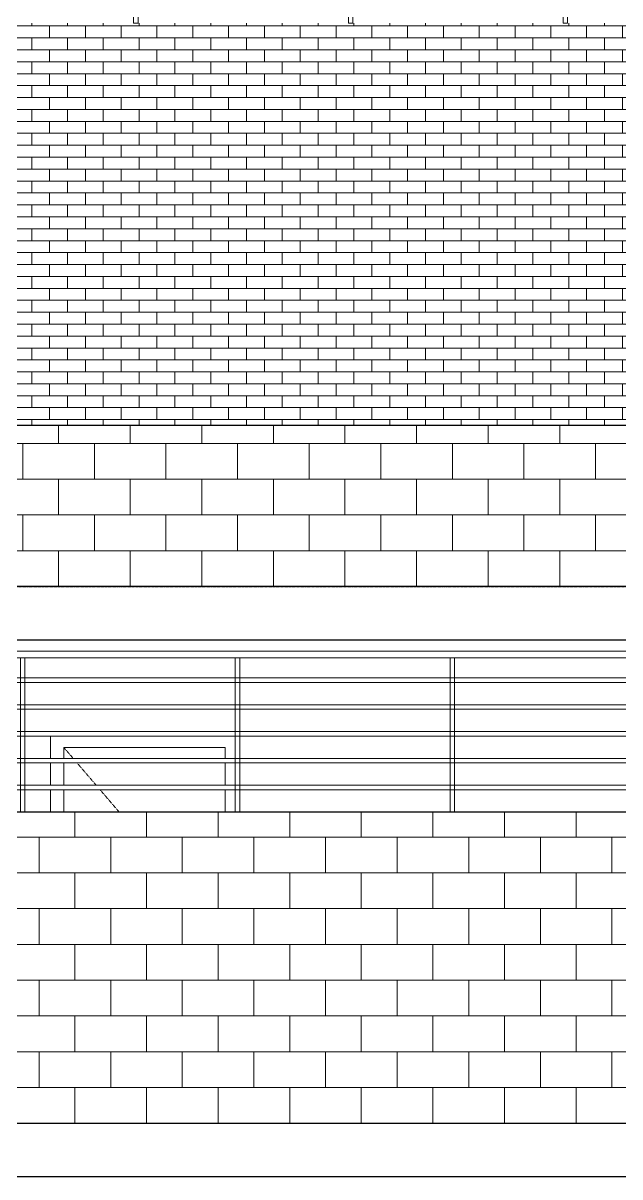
# Model space of a CAD drawing. Header units: millimetres. Extents: x -10020 to 20888, y -4665 to 12339.
# Drawn here: x -2492 to 895, y -305 to 6248 of the extents above; entities that cross this region are included whole.
import ezdxf

# ---------------------------------------------------------------- set-up
doc = ezdxf.new("R2010")
doc.units = ezdxf.units.MM
doc.linetypes.add('Dash 1_16_', pattern=[3.175, 1.5875, -1.5875])
doc.linetypes.add('Grid Line 1_2_', pattern=[22.225, 12.7, -3.175, 3.175, -3.175])
for name, color, linetype, lineweight in [('A-DOOR', 31, 'Continuous', 13), ('A-DOOR-FRAM', 31, 'Continuous', 9), ('A-FLOR-HRAL', 11, 'Continuous', 9)]:
    doc.layers.add(name, color=color, linetype=linetype, lineweight=lineweight)
pattern_1 = [(0, (960.34, 3048), (0, 203.2), []), (90, (960.34, 3048), (-203.2, 203.2), [203.2, -203.2])]
pattern_2 = [(0, (909.54, 3048), (0, 67.742), []), (90, (909.54, 3048), (-101.6, 67.742), [67.742, -67.742])]

# ---------------------------------------------------------------- blocks, each defined once
blk = doc.blocks.new('Single-Flush - 36_ x 84_-436780-West')
at = {"layer": 'A-DOOR', "linetype": 'Dash 1_16_', "lineweight": 9}
for p, q in [((-2260.4, 2133.6), (-2207.4, 2071.8)), ((-2185.8, 2046.5), (-2076.8, 1919.4)), ((-2055.2, 1894.1), (-1946.3, 1767.1))]:
    blk.add_line(p, q, dxfattribs=at)
at = {"layer": 'A-DOOR-FRAM'}
for p, q in [((-2336.6, 2198.9), (-2336.6, 2071.8)), ((-2260.4, 2071.8), (-2260.4, 2133.6)), ((-2260.4, 2133.6), (-1346, 2133.6)), ((-1346, 2133.6), (-1346, 2071.5)), ((-2336.6, 2046.5), (-2336.6, 1919.4)), ((-2260.4, 1919.4), (-2260.4, 2046.5)), ((-1346, 2047), (-1346, 1919.1)), ((-2336.6, 1894.1), (-2336.6, 1767.1)), ((-2260.4, 1767.1), (-2260.4, 1894.1)), ((-1346, 1894.6), (-1346, 1767.1))]:
    blk.add_line(p, q, dxfattribs=at)
blk = doc.blocks.new('Railing - 1_-V7-West')
at = {"layer": 'A-FLOR-HRAL'}
for p, q in [((3589.2, 2643.4), (3589.2, 1767.1)), ((3589.2, 2643.4), (3601.9, 2643.4)), ((3601.9, 2643.4), (3614.6, 2643.4)), ((3614.6, 1767.1), (3614.6, 2643.4))]:
    blk.add_line(p, q, dxfattribs=at)
blk = doc.blocks.new('Railing - Railing-400300-West')
at = {"layer": 'A-FLOR-HRAL'}
for p, q in [((4609.2, 2529.1), (-7121.6, 2529.1)), ((-7121.6, 2503.7), (4609.2, 2503.7)), ((4609.2, 2376.7), (-7121.6, 2376.7)), ((-7121.6, 2351.3), (4609.2, 2351.3)), ((4609.2, 2224.3), (-7121.6, 2224.3)), ((-7121.6, 2198.9), (4609.2, 2198.9)), ((4609.2, 2071.9), (-7121.6, 2071.9)), ((-7121.6, 2046.5), (4609.2, 2046.5)), ((4609.2, 1919.5), (-7121.6, 1919.5)), ((-7121.6, 1894.1), (4609.2, 1894.1))]:
    blk.add_line(p, q, dxfattribs=at)
for p in [(-6096, 0), (-4876.8, 0), (-3657.6, 0)]:
    blk.add_blockref('Railing - 1_-V7-West', p)
blk = doc.blocks.new('Top Rail Type - Top Rail_Internal_-400399-West')
at = {"layer": 'A-FLOR-HRAL'}
for p, q in [((4609.2, 2681.5), (-7121.6, 2681.5)), ((-7121.6, 2643.4), (4609.2, 2643.4))]:
    blk.add_line(p, q, dxfattribs=at)
blk = doc.blocks.new('Railing - 1_-V8-West')
at = {"layer": 'A-FLOR-HRAL'}
for p, q in [((4583.8, 2643.4), (4583.8, 1767.1)), ((4583.8, 2643.4), (4596.5, 2643.4)), ((4596.5, 2643.4), (4609.2, 2643.4)), ((4609.2, 1767.1), (4609.2, 2643.4)), ((4596.5, 1767.1), (4583.8, 1767.1)), ((4609.2, 1767.1), (4596.5, 1767.1))]:
    blk.add_line(p, q, dxfattribs=at)
blk = doc.blocks.new('Railing - Railing-435800-West')
for p in [(-6448.8, 4481.3), (-5229.6, 4481.3), (-4010.4, 4481.3)]:
    blk.add_blockref('Railing - 1_-V8-West', p)

msp = doc.modelspace()

# ---------------------------------------------------------------- hatches: boundary and pattern name
at = {"lineweight": 9}
h = msp.add_hatch(dxfattribs=at)
h.set_pattern_fill('FP_3', color=256, style=0, pattern_type=2)
h.set_pattern_definition(pattern_2)
h.paths.add_polyline_path([(-7042.2, 3962.4), (733.3, 3962.4), (733.3, 6248.4), (-7042.2, 6248.4), (-7042.2, 4647.4)])
h = msp.add_hatch(dxfattribs=at)
h.set_pattern_fill('FP_3', color=256, style=0, pattern_type=2)
h.set_pattern_definition(pattern_2)
h.paths.add_polyline_path([(733.3, 3962.4), (1085.8, 3962.4), (1085.8, 6248.4), (733.3, 6248.4), (733.3, 4117.7)])
h = msp.add_hatch(dxfattribs=at)
h.set_pattern_fill('FP_2', color=256, style=0, pattern_type=2)
h.set_pattern_definition(pattern_1)
h.paths.add_polyline_path([(-1681.9, 3048), (733.3, 3048), (733.3, 3962.4), (-7042.2, 3962.4), (-7042.2, 3048), (-1684.8, 3048)])
h = msp.add_hatch(dxfattribs=at)
h.set_pattern_fill('FP_2', color=256, style=0, pattern_type=2)
h.set_pattern_definition(pattern_1)
h.paths.add_polyline_path([(982.1, 3048), (1187.4, 3048), (1187.4, 3962.4), (733.3, 3962.4), (733.3, 3048), (979.3, 3048)])
h = msp.add_hatch(dxfattribs=at)
h.set_pattern_fill('FP_1', color=256, style=0, pattern_type=2)
h.set_pattern_definition([(0, (4710.82, 0), (0, 203.2), []), (90, (4710.82, 0), (-203.2, 203.2), [203.2, -203.2])])
h.paths.add_polyline_path([(-5450.9, 0), (4563.2, 0), (4563.2, 1767.1), (-7121.6, 1767.1), (-7121.6, 0), (-5453.7, 0)])

# ---------------------------------------------------------------- linework, layer by layer
for p, q in [((1187.4, 3962.4), (-7496.3, 3962.4)), ((4710.8, 3048), (-7496.3, 3048)), ((1221.8, 2743.2), (-7121.6, 2743.2)), ((4563.2, 1767.1), (-7121.6, 1767.1)), ((-7416.9, 0), (4858.5, 0)), ((4825.4, -304.8), (-7269.3, -304.8))]:
    msp.add_line(p, q)
at = {"linetype": 'Grid Line 1_2_'}
for p, q in [((-7496.3, 3048), (19186.7, 3048)), ((-7416.9, 0), (19186.7, 0))]:
    msp.add_line(p, q, dxfattribs=at)

# ---------------------------------------------------------------- block references
for name in ['Railing - Railing-435800-West', 'Top Rail Type - Top Rail_Internal_-400399-West', 'Railing - Railing-400300-West', 'Single-Flush - 36_ x 84_-436780-West']:
    msp.add_blockref(name, (0, 0))

doc.saveas('drawing.dxf')
